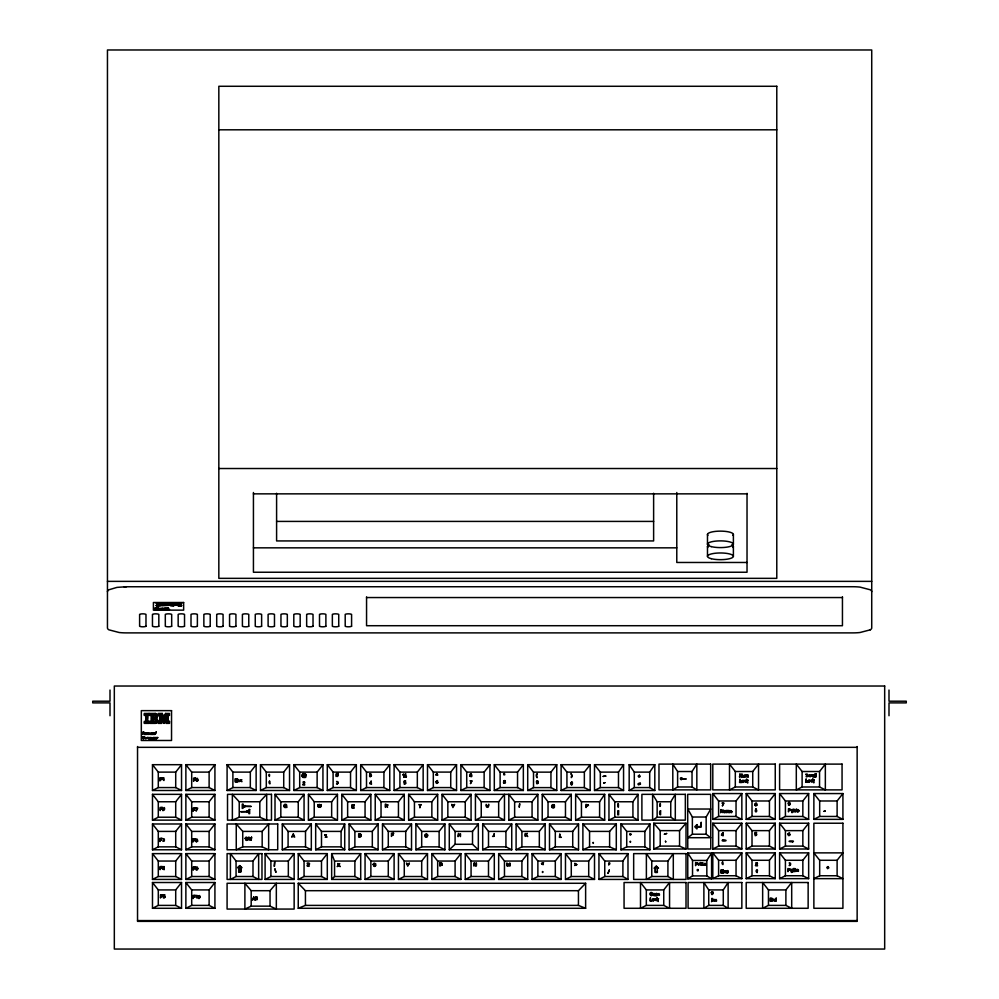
<?xml version="1.0" encoding="UTF-8"?>
<svg xmlns="http://www.w3.org/2000/svg" width="999" height="999" viewBox="0 0 999 999"><rect width="100%" height="100%" fill="white"/><g stroke="black" fill="none" stroke-linecap="round" stroke-linejoin="round"><path stroke-width="1.5" d="M148.564 738.623L149.063 737.449L148.002 738.323L148.052 737.399L147.103 738.249L147.365 737.387C144.98 740.546 148.801 736.188 148.064 738.373M344.717 849.774L341.096 846.865L341.096 831.405L344.717 823.988L315.672 823.988L315.672 849.774L344.717 849.774L344.717 823.988M163.599 609.477L165.285 609.378L164.585 609.79M706.156 834.215L706.156 817.02L710.751 809.028L710.664 794.342L687.674 794.342L687.774 849L710.751 849L710.751 809.028L687.774 809.028L692.369 817.02L692.369 834.215L687.774 837.699L710.751 837.699L706.156 834.215L692.369 834.215M670.754 817.219L670.754 801.76L675.299 794.342L675.299 820.129L670.754 817.219L657.142 817.219L652.609 820.129L652.609 794.342L657.142 801.76L657.142 817.219M302.522 774.787L302.647 774.587A1.611 1.586 0 0 1 302.972 774.25A1.786 1.773 0 0 1 303.846 773.9L304.32 773.888A1.686 1.673 0 0 1 305.082 774.163L305.357 774.412A1.324 1.311 0 0 1 305.507 775.823C304.27 777.447 304.707 772.015 302.797 775.811C303.159 777.185 304.857 776.91 305.719 776.098A1.586 1.561 0 0 0 305.944 775.536A1.711 1.698 0 0 0 305.607 774.2M711.588 878.82L706.83 875.923L706.83 860.451L711.588 853.046L687.774 853.046L687.774 878.82L711.588 878.82L711.588 853.046M692.032 786.987L692.032 771.515L696.84 764.11L696.84 789.884L692.032 786.987L677.609 786.987L672.802 789.884L672.802 764.11L677.609 771.515L677.609 786.987M723.276 905.394L723.276 889.922L728.121 882.517L728.121 908.291L723.276 905.394L708.728 905.394L703.883 908.291L703.883 882.517L708.728 889.922L708.728 905.394M623.563 790.484L618.481 787.574L618.481 772.115L623.563 764.697L594.517 764.697L594.517 790.484L623.563 790.484L623.563 764.697M604.682 820.129L599.6 817.219L599.6 801.76L604.682 794.342L575.636 794.342L575.636 820.129L604.682 820.129L604.682 794.342M638.011 820.129L632.929 817.219L632.929 801.76L638.011 794.342L608.965 794.342L608.965 820.129L638.011 820.129L638.011 794.342M627.984 879.42L622.901 876.51L622.901 861.051L627.984 853.633L598.95 853.633L598.95 879.42L627.984 879.42L627.984 853.633M649.962 849.774L644.879 846.865L644.879 831.405L649.962 823.988L620.916 823.988L620.916 849.774L649.962 849.774L649.962 823.988M654.807 790.484L649.687 787.574L649.687 772.115L654.807 764.697L629.17 764.697L629.17 790.484L654.807 790.484L654.807 764.697M667.919 876.51L667.919 861.051L673.301 853.633L673.301 879.42L667.919 876.51L651.76 876.51L646.378 879.42L646.378 853.633L651.76 861.051L651.76 876.51M252.997 876.51L252.997 861.051L258.641 853.633L258.641 879.42L252.997 876.51L236.064 876.51L230.419 879.42L230.419 853.633L236.064 861.051L236.064 876.51M165.559 609.765L166.433 609.24L165.684 609.815M556.755 790.484L550.948 787.612L550.948 772.14L556.755 764.697L527.709 764.697L527.709 790.484L556.755 790.484L556.755 764.697M181.531 790.484L175.712 787.574L175.712 772.115L181.531 764.697L152.485 764.697L152.485 790.484L181.531 790.484L181.531 764.697M181.531 820.129L175.712 817.219L175.712 801.76L181.531 794.342L152.485 794.342L152.485 820.129L181.531 820.129L181.531 794.342M214.922 790.484L209.116 787.574L209.116 772.115L214.922 764.697L185.876 764.697L185.876 790.484L214.922 790.484L214.922 764.697M181.531 849.774L175.712 846.865L175.712 831.405L181.531 823.988L152.485 823.988L152.485 849.774L181.531 849.774L181.531 823.988M214.922 820.129L209.116 817.219L209.116 801.76L214.922 794.342L185.876 794.342L185.876 820.129L214.922 820.129L214.922 794.342M181.531 879.42L175.712 876.51L175.712 861.051L181.531 853.633L152.485 853.633L152.485 879.42L181.531 879.42L181.531 853.633M256.131 790.484L250.324 787.574L250.324 772.115L256.131 764.697L227.085 764.697L227.085 790.484L256.131 790.484L256.131 764.697M214.922 849.774L209.116 846.865L209.116 831.405L214.922 823.988L185.876 823.988L185.876 849.774L214.922 849.774L214.922 823.988M181.531 908.291L175.712 905.394L175.712 889.922L181.531 882.517L152.485 882.517L152.485 908.291L181.531 908.291L181.531 882.517M214.922 879.42L209.116 876.51L209.116 861.051L214.922 853.633L185.876 853.633L185.876 879.42L214.922 879.42L214.922 853.633M289.535 790.484L283.728 787.574L283.728 772.115L289.535 764.697L260.489 764.697L260.489 790.484L289.535 790.484L289.535 764.697M214.922 908.291L209.116 905.394L209.116 889.922L214.922 882.517L185.876 882.517L185.876 908.291L214.922 908.291L214.922 882.517M322.939 790.484L317.133 787.574L317.133 772.115L322.939 764.697L293.893 764.697L293.893 790.484L322.939 790.484L322.939 764.697M304.058 820.129L298.251 817.219L298.251 801.76L304.058 794.342L275.012 794.342L275.012 820.129L304.058 820.129L304.058 794.342M356.343 790.484L350.537 787.574L350.537 772.115L356.343 764.697L327.297 764.697L327.297 790.484L356.343 790.484L356.343 764.697M311.326 849.774L305.507 846.865L305.507 831.405L311.326 823.988L282.28 823.988L282.28 849.774L311.326 849.774L311.326 823.988M337.462 820.129L331.656 817.219L331.656 801.76L337.462 794.342L308.416 794.342L308.416 820.129L337.462 820.129L337.462 794.342M294.143 879.42L288.336 876.51L288.336 861.051L294.143 853.633L265.097 853.633L265.097 879.42L294.143 879.42L294.143 853.633M389.747 790.484L383.928 787.574L383.928 772.115L389.747 764.697L360.701 764.697L360.701 790.484L389.747 790.484L389.747 764.697M370.866 820.129L365.06 817.219L365.06 801.76L370.866 794.342L341.82 794.342L341.82 820.129L370.866 820.129L370.866 794.342M327.297 879.42L321.491 876.51L321.491 861.051L327.297 853.633L298.251 853.633L298.251 879.42L327.297 879.42L327.297 853.633M423.151 790.484L417.332 787.574L417.332 772.115L423.151 764.697L394.106 764.697L394.106 790.484L423.151 790.484L423.151 764.697M378.122 849.774L372.315 846.865L372.315 831.405L378.122 823.988L349.076 823.988L349.076 849.774L378.122 849.774L378.122 823.988M404.27 820.129L398.451 817.219L398.451 801.76L404.27 794.342L375.224 794.342L375.224 820.129L404.27 820.129L404.27 794.342M360.701 879.42L354.882 876.51L354.882 861.051L360.701 853.633L331.656 853.633L331.656 879.42L360.701 879.42L360.701 853.633M456.543 790.484L450.736 787.574L450.736 772.09L456.543 764.697L427.497 764.697L427.497 790.484L456.543 790.484L456.543 764.697M411.526 849.774L405.719 846.865L405.719 831.405L411.526 823.988L382.48 823.988L382.48 849.774L411.526 849.774L411.526 823.988M437.674 820.129L431.855 817.219L431.855 801.76L437.674 794.342L408.628 794.342L408.628 820.129L437.674 820.129L437.674 794.342M394.106 879.42L388.286 876.51L388.286 861.051L394.106 853.633L365.06 853.633L365.06 879.42L394.106 879.42L394.106 853.633M489.947 790.484L484.14 787.574L484.14 772.115L489.947 764.697L460.901 764.697L460.901 790.484L489.947 790.484L489.947 764.697M444.93 849.774L439.123 846.865L439.123 831.405L444.93 823.988L415.884 823.988L415.884 849.774L444.93 849.774L444.93 823.988M471.066 820.129L465.259 817.219L465.259 801.76L471.066 794.342L442.02 794.342L442.02 820.129L471.066 820.129L471.066 794.342M427.497 879.42L421.69 876.51L421.69 861.051L427.497 853.633L398.451 853.633L398.451 879.42L427.497 879.42L427.497 853.633M523.351 790.484L517.544 787.574L517.544 772.115L523.351 764.697L494.305 764.697L494.305 790.484L523.351 790.484L523.351 764.697M478.334 849.774L472.527 844.292L472.527 831.405L478.334 823.988L449.288 823.988L449.288 849.774L478.334 849.774L478.334 823.988M504.47 820.129L498.663 817.219L498.663 801.76L504.47 794.342L504.47 820.129L475.424 820.129L475.424 794.342L537.874 794.342L537.874 820.129L508.828 820.129L508.828 794.342L514.635 801.76L514.635 817.219L508.828 820.129M460.901 879.42L455.094 876.51L455.094 861.051L460.901 853.633L431.855 853.633L431.855 879.42L460.901 879.42L460.901 853.633M511.738 849.774L505.931 846.865L505.931 831.405L511.738 823.988L482.692 823.988L482.692 849.774L511.738 849.774L511.738 823.988M537.874 820.129L532.067 817.219L532.067 801.76L537.874 794.342M494.305 879.42L488.499 876.51L488.499 861.051L494.305 853.633L465.259 853.633L465.259 879.42L494.305 879.42L494.305 853.633M590.159 790.484L584.353 787.574L584.353 772.115L590.159 764.697L561.113 764.697L561.113 790.484L590.159 790.484L590.159 764.697M545.142 849.774L539.323 846.865L539.323 831.405L545.142 823.988L516.096 823.988L516.096 849.774L545.142 849.774L545.142 823.988M571.278 820.129L565.471 817.219L565.471 801.76L571.278 794.342L542.232 794.342L542.232 820.129L571.278 820.129L571.278 794.342M527.709 879.42L521.903 876.51L521.903 861.051L527.709 853.633L498.663 853.633L498.663 879.42L527.709 879.42L527.709 853.633M578.546 849.774L572.727 846.865L572.727 831.405L578.546 823.988L549.5 823.988L549.5 849.774L578.546 849.774L578.546 823.988M561.113 879.42L555.307 876.51L555.307 861.051L561.113 853.633L532.067 853.633L532.067 879.42L561.113 879.42L561.113 853.633M594.517 879.42L588.711 876.51L588.711 861.051L594.517 853.633L565.471 853.633L565.471 879.42L594.517 879.42L594.517 853.633M752.734 786.987L752.734 771.515L758.541 764.11L758.541 789.884L752.734 786.987L735.314 786.987L729.495 789.884L729.495 764.11L735.314 771.515L735.314 786.987M663.748 905.394L663.748 889.922L669.555 882.517L669.555 908.291L663.748 905.394L646.328 905.394L640.509 908.291L640.509 882.517L646.328 889.922L646.328 905.394M741.845 819.355L736.038 816.458L736.038 800.986L741.845 793.568L712.799 793.568L712.799 819.355L741.845 819.355L741.845 793.568M741.845 849L736.038 846.103L736.038 830.631L741.845 823.226L712.799 823.226L712.799 849L741.845 849L741.845 823.226M775.249 819.355L769.442 816.458L769.442 800.986L775.249 793.568L746.203 793.568L746.203 819.355L775.249 819.355L775.249 793.568M741.845 878.645L736.038 875.748L736.038 860.276L741.845 852.871L712.799 852.871L712.799 878.645L741.845 878.645L741.845 852.871M775.249 849L769.442 846.103L769.442 830.631L775.249 823.226L746.203 823.226L746.203 849L775.249 849L775.249 823.226M819.542 786.987L819.542 771.515L825.349 764.11L825.349 789.884L819.542 786.987L802.11 786.987L796.303 789.884L796.303 764.11L802.11 771.515L802.11 786.987M808.653 819.355L802.846 816.458L802.846 800.986L808.653 793.568L779.607 793.568L779.607 819.355L808.653 819.355L808.653 793.568M775.249 878.645L769.442 875.748L769.442 860.276L775.249 852.871L746.203 852.871L746.203 878.645L775.249 878.645L775.249 852.871M808.653 849L802.846 846.103L802.846 830.631L808.653 823.226L779.607 823.226L779.607 849L808.653 849L808.653 823.226M842.919 793.568L842.919 819.355L837.112 816.458L837.112 800.986L842.919 793.568L813.873 793.568L813.873 819.355L843.193 819.355M808.653 878.645L802.846 875.748L802.846 860.276L808.653 852.871L779.607 852.871L779.607 878.645L808.653 878.645L808.653 852.871M785.888 905.394L785.888 889.922L791.695 882.517L791.695 908.291L785.888 905.394L768.456 905.394L762.649 908.291L762.649 882.517L768.456 889.922L768.456 905.394M837.112 875.748L837.112 860.276L842.919 852.871L813.873 852.871L819.679 860.276L819.679 875.748L813.873 878.645L842.919 878.645L837.112 875.748L819.679 875.748M160.577 609.777L161.189 609.402L160.677 609.815M270.042 906.155L270.042 890.696L276.336 883.278L276.336 909.065L270.042 906.155L251.186 906.155L244.892 909.065L244.892 883.278L251.186 890.696L251.186 906.155M686.013 849L679.557 846.103L679.557 830.631L686.013 823.226L653.771 823.226L653.771 849L686.013 849L686.013 823.226M262.163 846.865L262.163 831.405L268.644 823.988L268.644 849.774L262.163 846.865L242.732 846.865L236.251 849.774L236.251 823.988L242.732 831.405L242.732 846.865M616.296 849.774L609.615 846.865L609.615 831.405L616.296 823.988L582.892 823.988L582.892 849.774L616.296 849.774L616.296 823.988M259.815 817.219L259.815 801.76L266.683 794.342L266.683 820.129L259.815 817.219L239.236 817.219L232.367 820.129L232.367 794.342L239.236 801.76L239.236 817.219M585.626 908.291L578.446 905.394L578.446 890.696L585.626 883.278L298.251 883.278L298.251 908.291L585.626 908.291L585.626 883.278M331.656 879.42L334.553 876.51L354.882 876.51M149.925 733.154C153.933 735.239 145.692 734.09 150.587 733.703A1.761 1.748 0 0 1 150.287 734.277L149.625 733.728A1.786 1.761 0 0 1 149.925 733.154M449.288 849.774L455.094 844.292L472.527 844.292M176.935 605.082L175 605.082M176.423 604.07L180.17 603.896L180.17 605.082L178.059 604.919M177.622 603.221L181.568 603.733L176.91 603.733L181.568 603.571M687.774 878.82L692.532 875.923L706.83 875.923M629.17 790.484L634.303 787.574L649.687 787.574M152.485 790.484L158.292 787.574L175.712 787.574M185.876 790.484L191.696 787.574L209.116 787.574M152.485 820.129L158.292 817.219L175.712 817.219M227.085 790.484L232.892 787.574L250.324 787.574M185.876 820.129L191.696 817.219L209.116 817.219M260.489 790.484L266.296 787.574L283.728 787.574M152.485 849.774L158.292 846.865L175.712 846.865M293.893 790.484L299.7 787.574L317.133 787.574M185.876 849.774L191.696 846.865L209.116 846.865M327.297 790.484L333.104 787.574L350.537 787.574M152.485 879.42L158.292 876.51L175.712 876.51M275.012 820.129L280.819 817.219L298.251 817.219M360.701 790.484L366.508 787.574L383.928 787.574M185.876 879.42L191.696 876.51L209.116 876.51M308.416 820.129L314.223 817.219L331.656 817.219M152.485 908.291L158.292 905.394L175.712 905.394M394.106 790.484L399.912 787.574L417.332 787.574M282.28 849.774L288.087 846.865L305.507 846.865M341.82 820.129L347.627 817.219L365.06 817.219M185.876 908.291L191.696 905.394L209.116 905.394M427.497 790.484L433.316 787.574L450.736 787.574M315.672 849.774L321.491 846.865L341.096 846.865M375.224 820.129L381.031 817.219L398.451 817.219M265.097 879.42L270.904 876.51L288.336 876.51M460.901 790.484L466.72 787.574L484.14 787.574M349.076 849.774L354.882 846.865L372.315 846.865M408.628 820.129L414.435 817.219L431.855 817.219M298.251 879.42L304.058 876.51L321.491 876.51M494.305 790.484L500.112 787.574L517.544 787.574M382.48 849.774L388.286 846.865L405.719 846.865M442.02 820.129L447.839 817.219L465.259 817.219M415.884 849.774L421.69 846.865L439.123 846.865M475.424 820.129L481.243 817.219L498.663 817.219M365.06 879.42L370.866 876.51L388.286 876.51M561.113 790.484L566.92 787.574L584.353 787.574M398.451 879.42L404.27 876.51L421.69 876.51M594.517 790.484L600.324 787.574L618.481 787.574M482.692 849.774L488.499 846.865L505.931 846.865M542.232 820.129L548.039 817.219L565.471 817.219M431.855 879.42L437.674 876.51L455.094 876.51M516.096 849.774L521.903 846.865L539.323 846.865M575.636 820.129L581.443 817.219L599.6 817.219M465.259 879.42L471.066 876.51L488.499 876.51M549.5 849.774L555.307 846.865L572.727 846.865M608.965 820.129L614.772 817.219L632.929 817.219M498.663 879.42L504.47 876.51L521.903 876.51M532.067 879.42L537.874 876.51L555.307 876.51M620.916 849.774L626.723 846.865L644.879 846.865M565.471 879.42L571.278 876.51L588.711 876.51M712.799 819.355L718.606 816.458L736.038 816.458M598.95 879.42L604.757 876.51L622.901 876.51M746.203 819.355L752.01 816.458L769.442 816.458M712.799 849L718.606 846.103L736.038 846.103M779.607 819.355L785.414 816.458L802.846 816.458M746.203 849L752.01 846.103L769.442 846.103M813.873 819.355L819.679 816.458L837.112 816.458M712.799 878.645L718.606 875.748L736.038 875.748M779.607 849L785.414 846.103L802.846 846.103M746.203 878.645L752.01 875.748L769.442 875.748M779.607 878.645L785.414 875.748L802.846 875.748M527.709 790.484L533.516 787.612L550.948 787.612M653.771 849L660.214 846.103L679.557 846.103M582.892 849.774L589.572 846.865L609.615 846.865M298.251 908.291L305.432 905.394L578.446 905.394M169.368 604.233L163.349 604.407M248.901 811.663L247.103 812.387L247.627 811.725L240.697 811.725L247.627 811.513L246.778 810.851L248.901 811.563M243.007 806.268L245.13 805.556L244.28 806.218L251.211 806.43L244.28 806.43L244.805 807.105L243.007 806.368M162.737 609.365L161.014 610.014L162.65 609.402M651.211 892.469L652.672 893.368L650.449 893.456L650.836 895.204L652.722 894.654L651.648 895.691A1.936 1.911 0 0 1 650.948 895.653L649.949 894.492L650.212 893.031A1.286 1.261 0 0 1 650.649 892.644A1.548 1.523 0 0 1 651.211 892.469M126.473 586.725L116.97 587.387L108.903 589.785A20.23 5.107 0 0 0 107.455 591.683M158.354 608.229L159.016 608.204L158.366 608.241M218.831 129.808L776.785 129.808M218.831 468.519L776.785 468.519M253.434 493.856L747.027 493.856M276.598 521.416L653.621 521.416M253.434 547.839L676.785 547.839M747.027 562.474L676.785 562.474L676.785 492.507M107.455 581.368L871.727 581.368M123.988 586.763L852.709 586.725A18.494 4.67 0 0 1 859.989 587.1L870.279 589.785A20.23 5.107 0 0 1 871.727 591.683M366.558 597.552L842.444 597.552M161.214 603.396L156.356 603.733L161.214 603.221M170.354 603.396L174.326 603.221M156.356 603.571L161.214 603.571M161.938 603.571L169.743 603.733L161.938 603.733L168.906 603.396A2.772 0.699 0 0 0 167.308 603.221M170.354 603.571L175.05 603.733L170.354 603.221M157.755 604.07L159.828 604.245M163.349 604.233L169.793 603.896L167.545 604.07M171.766 604.233L180.17 604.07M157.755 604.407L159.828 604.407M171.766 604.407L173.851 604.407M178.059 604.407L180.17 604.407M157.755 604.582L159.828 604.582M163.349 604.582L169.368 604.745L163.349 604.745M171.766 604.582L173.851 604.582M178.059 604.582L180.17 604.582M157.755 604.745L159.828 604.745M171.766 604.745L173.851 604.745M178.059 604.745L180.17 604.745M159.828 604.919L157.755 605.082L157.755 603.908L159.828 603.908L159.828 605.082M163.349 604.919L165.434 604.919M173.851 604.919L171.766 605.082L171.766 603.896L175.524 604.07M173.851 605.257L170.354 605.257L173.851 605.756C172.515 603.246 179.408 603.246 178.059 605.756L181.568 605.756L178.059 605.257M156.356 605.419L161.214 605.419M161.938 605.419L169.693 605.257L161.938 605.594M170.354 605.419L173.851 605.419M178.059 605.419L181.568 605.419M156.356 605.594L161.214 605.594M170.354 605.594L173.851 605.594M178.059 605.594L181.568 605.594M137.537 747.327L857.142 747.327M677.609 771.515L692.032 771.515M735.314 771.515L752.734 771.515M802.11 771.515L819.542 771.515M152.485 764.697L158.292 772.115L175.712 772.115M185.876 764.697L191.696 772.115L209.116 772.115M227.085 764.697L232.892 772.115L250.324 772.115M260.489 764.697L266.296 772.115L283.728 772.115M293.893 764.697L299.7 772.115L317.133 772.115M327.297 764.697L333.104 772.115L350.537 772.115M360.701 764.697L366.508 772.115L383.928 772.115M394.106 764.697L399.912 772.115L417.332 772.115M427.497 764.697L433.316 772.09L450.736 772.09M460.901 764.697L466.72 772.115L484.14 772.115M494.305 764.697L500.112 772.115L517.544 772.115M527.709 764.697L533.516 772.14L550.948 772.14M561.113 764.697L566.92 772.115L584.353 772.115M594.517 764.697L600.324 772.115L618.481 772.115M629.17 764.697L634.303 772.115L649.687 772.115M336.651 775.261L337.5 774.487L336.076 776.498L335.901 774.163L337.075 773.238L337.562 774.163L338.087 773.238L338.274 775.586L337.412 776.498L336.588 775.586M712.799 793.568L718.606 800.986L736.038 800.986M746.203 793.568L752.01 800.986L769.442 800.986M779.607 793.568L785.414 800.986L802.846 800.986M813.873 793.568L819.679 800.986L837.112 800.986M152.485 794.342L158.292 801.76L175.712 801.76M185.876 794.342L191.696 801.76L209.116 801.76M239.236 801.76L259.815 801.76M275.012 794.342L280.819 801.76L298.251 801.76M308.416 794.342L314.223 801.76L331.656 801.76M341.82 794.342L347.627 801.76L365.06 801.76M375.224 794.342L381.031 801.76L398.451 801.76M408.628 794.342L414.435 801.76L431.855 801.76M442.02 794.342L447.839 801.76L465.259 801.76M475.424 794.342L481.243 801.76L498.663 801.76M514.635 801.76L532.067 801.76M542.232 794.342L548.039 801.76L565.471 801.76M575.636 794.342L581.443 801.76L599.6 801.76M608.965 794.342L614.772 801.76L632.929 801.76M657.142 801.76L670.754 801.76M692.369 817.02L706.156 817.02M514.635 817.219L532.067 817.219M653.771 823.226L660.214 830.631L679.557 830.631M712.799 823.226L718.606 830.631L736.038 830.631M746.203 823.226L752.01 830.631L769.442 830.631M779.607 823.226L785.414 830.631L802.846 830.631M152.485 823.988L158.292 831.405L175.712 831.405M185.876 823.988L191.696 831.405L209.116 831.405M242.732 831.405L262.163 831.405M282.28 823.988L288.087 831.405L305.507 831.405M315.672 823.988L321.491 831.405L341.096 831.405M349.076 823.988L354.882 831.405L372.315 831.405M382.48 823.988L388.286 831.405L405.719 831.405M415.884 823.988L421.69 831.405L439.123 831.405M449.288 823.988L455.094 831.405L472.527 831.405M482.692 823.988L488.499 831.405L505.931 831.405M516.096 823.988L521.903 831.405L539.323 831.405M549.5 823.988L555.307 831.405L572.727 831.405M582.892 823.988L589.572 831.405L609.615 831.405M620.916 823.988L626.723 831.405L644.879 831.405M687.774 853.046L692.532 860.451L706.83 860.451M712.799 852.871L718.606 860.276L736.038 860.276M746.203 852.871L752.01 860.276L769.442 860.276M779.607 852.871L785.414 860.276L802.846 860.276M819.679 860.276L837.112 860.276M152.485 853.633L158.292 861.051L175.712 861.051M185.876 853.633L191.696 861.051L209.116 861.051M236.064 861.051L252.997 861.051M265.097 853.633L270.904 861.051L288.336 861.051M298.251 853.633L304.058 861.051L321.491 861.051M331.656 853.633L334.553 861.051L354.882 861.051M365.06 853.633L370.866 861.051L388.286 861.051M398.451 853.633L404.27 861.051L421.69 861.051M431.855 853.633L437.674 861.051L455.094 861.051M465.259 853.633L471.066 861.051L488.499 861.051M498.663 853.633L504.47 861.051L521.903 861.051M532.067 853.633L537.874 861.051L555.307 861.051M565.471 853.633L571.278 861.051L588.711 861.051M598.95 853.633L604.757 861.051L622.901 861.051M651.76 861.051L667.919 861.051M657.379 868.206L658.466 868.206L656.306 866.071L654.145 868.206L655.219 868.206L655.219 872.464L657.379 872.464L657.205 868.019L658.029 868.019L656.306 866.32L654.582 868.019L655.406 868.019L655.406 872.289L657.205 872.289M152.485 882.517L158.292 889.922L175.712 889.922M185.876 882.517L191.696 889.922L209.116 889.922M646.328 889.922L663.748 889.922M708.728 889.922L723.276 889.922M768.456 889.922L785.888 889.922M251.186 890.696L270.042 890.696M298.251 883.278L305.432 890.696L578.446 890.696M137.537 920.579L857.142 920.579M305.082 773.788L303.471 773.651A1.873 1.848 0 0 0 302.497 774.25L302.185 774.762A2.423 2.398 0 0 0 302.01 776.211L302.897 777.422L305.057 777.559A2.023 1.998 0 0 0 305.931 776.96L302.984 777.097A1.349 1.336 0 0 1 302.522 776.635L302.285 775.724M169.693 604.919L167.545 605.082M551.848 807.105L551.71 806.73A2.173 2.135 0 0 1 551.76 805.619A1.449 1.424 0 0 1 552.31 804.907A1.399 1.374 0 0 1 552.859 804.682L553.396 804.67A1.449 1.424 0 0 1 554.033 804.957M888.998 690.047L888.998 701.198L906.268 701.198L906.268 702.884L888.998 702.884L888.998 715.734M857.142 746.528L857.142 921.365L137.537 921.365L137.537 746.528M842.444 596.778L842.444 625.711L366.558 625.711L366.558 596.865M819.679 800.986L819.679 816.458M785.414 800.986L785.414 816.458M785.414 830.631L785.414 846.103M785.414 860.276L785.414 875.748M752.01 800.986L752.01 816.458M752.01 830.631L752.01 846.103M752.01 860.276L752.01 875.748M747.027 493.319L747.027 572.24L253.434 572.24L253.434 492.507M733.391 534.477L733.391 544.243M733.391 546.565L733.391 556.331M718.606 800.986L718.606 816.458M718.606 830.631L718.606 846.103M718.606 860.276L718.606 875.748M707.479 534.477L707.479 544.243M707.479 546.565L707.479 556.331M692.532 860.451L692.532 875.923M660.214 830.631L660.214 846.103M653.621 493.269L653.621 540.934L276.598 540.934L276.598 493.269M634.303 772.115L634.303 787.574M626.723 831.405L626.723 846.865M614.772 801.76L614.772 817.219M604.757 861.051L604.757 876.51M600.324 772.115L600.324 787.574M589.572 831.405L589.572 846.865M581.443 801.76L581.443 817.219M571.278 861.051L571.278 876.51M566.92 772.115L566.92 787.574M555.307 831.405L555.307 846.865M548.039 801.76L548.039 817.219M537.874 861.051L537.874 876.51M533.516 772.14L533.516 787.612M521.903 831.405L521.903 846.865M504.47 861.051L504.47 876.51M500.112 772.115L500.112 787.574M488.499 831.405L488.499 846.865M481.243 801.76L481.243 817.219M471.066 861.051L471.066 876.51M466.72 772.115L466.72 787.574M455.094 831.405L455.094 844.292M447.839 801.76L447.839 817.219M437.674 861.051L437.674 876.51M433.316 772.09L433.316 787.574M421.69 831.405L421.69 846.865M414.435 801.76L414.435 817.219M404.27 861.051L404.27 876.51M399.912 772.115L399.912 787.574M388.286 831.405L388.286 846.865M381.031 801.76L381.031 817.219M370.866 861.051L370.866 876.51M366.508 772.115L366.508 787.574M354.882 831.405L354.882 846.865M347.627 801.76L347.627 817.219M334.553 861.051L334.553 876.51M333.104 772.115L333.104 787.574M321.491 831.405L321.491 846.865M314.223 801.76L314.223 817.219M305.432 890.696L305.432 905.394M304.058 861.051L304.058 876.51M299.7 772.115L299.7 787.574M288.087 831.405L288.087 846.865M280.819 801.76L280.819 817.219M270.904 861.051L270.904 876.51M266.296 772.115L266.296 787.574M232.892 772.115L232.892 787.574M191.696 772.115L191.696 787.574M191.696 801.76L191.696 817.219M191.696 831.405L191.696 846.865M191.696 861.051L191.696 876.51M191.696 889.922L191.696 905.394M165.434 604.07L163.349 603.896L163.349 605.082M158.292 772.115L158.292 787.574M158.292 801.76L158.292 817.219M158.292 831.405L158.292 846.865M158.292 861.051L158.292 876.51M158.292 889.922L158.292 905.394M110.002 690.047L110.002 701.198L92.732 701.198L92.732 702.884L110.002 702.884L110.002 715.734M731.655 544.892A12.95 3.347 0 0 1 732.941 547.427M707.916 547.427A12.95 3.347 0 0 1 709.215 544.892M707.916 535.352A12.95 3.347 0 0 1 720.429 531.131A12.95 3.347 0 0 1 732.941 535.352M554.145 804.982A1.361 1.349 0 0 1 554.42 805.269L554.408 807.317A1.311 1.286 0 0 1 553.958 807.716A1.586 1.573 0 0 1 551.76 807.03M302.36 775.686A2.023 1.998 0 0 1 302.585 774.762M305.107 773.863A1.586 1.561 0 0 1 305.644 774.3M732.005 811.6C731.393 815.471 727.784 807.991 732.005 811.6M775.349 900.149C774.5 904.058 771.29 896.44 775.349 900.149M654.67 894.105C651.922 894.405 653.671 896.29 655.194 895.653C655.981 892.332 651.41 893.705 654.67 894.105M618.019 803.92C618.106 812.224 618.955 802.584 618.019 803.92M660.364 806.043C659.115 808.491 660.601 799.1 660.364 806.043M199.8 897.002C198.476 901.16 198.451 892.819 199.8 897.002M572.377 783.416C570.978 787.587 571.053 779.232 572.377 783.416M712.911 893.056C711.5 897.202 711.6 888.885 712.911 893.056M488.299 805.906C486.625 809.677 485.739 800.187 486.338 806.692C489.273 809.902 489.011 800.723 488.299 805.906M795.991 810.526C794.33 814.297 793.443 804.807 794.03 811.313C796.977 814.522 796.715 805.356 795.991 810.526M493.793 835.763L492.582 836.425L494.118 836.35L494.218 833.591L493.793 835.763M196.141 779.432C195.729 783.753 200.349 778.92 196.666 779.52C197.665 778.795 198.302 777.259 196.141 779.432M245.18 838.473L246.204 840.309A1.936 1.911 0 0 0 246.903 840.346L247.989 839.31L246.091 839.859L245.704 838.111L247.927 838.036L246.466 837.125A1.548 1.523 0 0 0 245.904 837.299A1.286 1.261 0 0 0 245.467 837.686L245.18 838.473M373.139 864.522L374.163 866.345A1.936 1.911 0 0 0 374.862 866.383L375.949 865.346L374.051 865.896L373.663 864.147L375.899 864.073L374.425 863.161A1.548 1.523 0 0 0 373.863 863.348A1.286 1.261 0 0 0 373.426 863.723L373.139 864.522M436.039 781.643C435.876 786.238 440.134 780.569 436.401 781.917C438.086 780.581 437.899 779.72 436.039 781.643M788.074 833.853C787.911 838.461 792.17 832.779 788.436 834.128C790.122 832.804 789.934 831.93 788.074 833.853M283.841 805.694L284.128 806.942A1.374 1.361 0 0 0 284.39 807.229A1.474 1.449 0 0 0 285.14 807.542L285.552 807.542A1.548 1.523 0 0 0 286.126 807.354L286.938 807.454L286.588 804.907A1.361 1.336 0 0 0 286.313 804.62A1.474 1.461 0 0 0 285.564 804.307L285.14 804.307A1.523 1.498 0 0 0 284.565 804.495A1.311 1.299 0 0 0 284.128 804.894L283.841 805.694M726.598 871.727C727.322 874.999 728.508 869.392 726.598 871.727M240.597 780.569L241.983 781.63L240.197 781.068L240.684 779.732L241.845 779.782L240.597 780.569M424.862 835.426L425.037 836.488A1.324 1.299 0 0 0 425.437 836.95L425.624 837.062A1.748 1.736 0 0 0 426.024 837.212A1.961 1.936 0 0 0 426.823 837.224L427.797 835.601L426.448 835.601L427.385 835.976L426.448 836.887L425.287 835.626L426.173 834.39L427.747 834.939L426.773 834.04A2.01 1.986 0 0 0 425.999 834.053L425.599 834.202A1.249 1.236 0 0 0 425.149 834.602L425.037 834.789A1.936 1.911 0 0 0 424.862 835.426M655.232 899.587L656.618 900.648L654.832 900.087L655.319 898.75L656.48 898.8L655.232 899.587M657.28 894.492C655.893 897.427 655.956 891.632 657.28 894.492M704.47 864.285L705.868 865.346L704.083 864.784L704.557 863.448L705.731 863.498L704.47 864.285M744.742 781.131L746.128 782.192L744.342 781.618L744.829 780.294L745.991 780.344L744.742 781.131M798.676 810.701C797.314 813.623 797.352 807.841 798.676 810.701M808.928 775.624L810.314 776.685L808.528 776.111L809.015 774.787L810.177 774.837L808.928 775.624M810.901 780.918L812.299 781.967L810.514 781.405L810.988 780.069L812.162 780.119L810.901 780.918M713.161 900.111C712.824 903.883 712.112 897.452 714.56 899.624C714.535 904.295 714.747 898.064 713.161 900.111M724.25 871.628C723.925 875.411 723.214 868.968 725.661 871.14C725.649 875.823 725.823 869.58 724.25 871.628M792.906 810.689C791.47 813.486 791.583 807.891 792.906 810.689M792.432 870.504C791.008 873.288 791.108 867.706 792.432 870.504M797.002 870.216C796.678 874 795.953 867.557 798.401 869.742C798.413 874.412 798.551 868.168 797.002 870.216M198.152 896.503C199.101 902.721 201.448 892.507 198.152 896.503M570.729 782.916C571.678 789.135 574.025 778.92 570.729 782.916M654.07 899.799C652.684 902.709 652.572 896.915 654.07 899.799M711.263 892.557C712.212 898.775 714.56 888.573 711.263 892.557M725.449 811.6C723.938 814.547 724 808.703 725.449 811.6M726.71 811.288L726.31 812.749L726.31 810.464L729.145 810.526L729.432 812.749L728.87 810.813L728.071 812.749L727.584 810.876L726.71 811.288M743.593 781.33C742.082 784.265 742.145 778.446 743.593 781.33M745.591 775.736L745.192 777.185L745.192 774.912L748.026 774.962L748.313 777.185L747.751 775.261L746.952 777.185L746.465 775.324L745.591 775.736M792.869 811.563C789.622 813.074 794.355 813.411 793.268 809.577C791.633 808.403 790.172 812.612 792.869 811.563M792.394 871.365C789.148 872.876 793.893 873.226 792.794 869.392C791.171 868.206 789.709 872.427 792.394 871.365M809.752 781.118C808.366 784.04 808.241 778.233 809.752 781.118M813.948 775.823C812.524 778.758 812.449 772.939 813.948 775.823M197.827 868.506C197.69 871.265 194.33 869.517 197.315 869.417A1.948 1.923 0 0 0 197.44 868.73C193.968 870.067 197.327 864.447 197.827 868.506M538.311 782.192C538.174 784.952 534.802 783.204 537.799 783.104A1.948 1.923 0 0 0 537.924 782.429C534.652 783.878 537.587 778.109 538.311 782.192M552.11 805.993C553.558 810.763 555.244 802.497 552.11 805.993M790.134 803.72C790.022 806.468 786.65 804.719 789.622 804.632A1.948 1.923 0 0 0 789.747 803.945C786.263 805.281 789.622 799.662 790.134 803.72M361.301 835.426L360.714 836.812L358.678 837.025L358.678 833.878L360.589 834.015L361.301 835.426M744.18 776.136C743.006 778.995 742.607 771.927 742.732 776.685C744.854 779.245 744.804 772.826 744.18 776.136M772.826 899.712L772.227 901.086L770.192 901.298L770.192 898.151L772.102 898.288L772.826 899.712M796.066 870.079L795.479 871.453L793.443 871.665L793.443 868.518L795.354 868.655L796.066 870.079M360.876 835.426L360.427 836.525L359.091 836.65L359.091 834.252L360.527 834.452L360.876 835.426M772.389 899.699L771.952 900.798L770.616 900.923L770.616 898.526L772.04 898.725L772.389 899.699M795.641 870.067L795.192 871.165L793.855 871.29L793.855 868.893L795.291 869.093L795.641 870.067M284.278 805.631C285.464 810.439 287.7 802.609 284.278 805.631M404.358 774.812L403.808 775.624L403.047 775.162A1.349 1.324 0 0 1 403.034 774.475L403.808 773.988L404.358 774.812M406.418 776.46L405.869 777.272L405.107 776.81A1.349 1.324 0 0 1 405.094 776.123L405.869 775.636L406.418 776.46M162.662 810.464C166.009 811.463 164.41 803.383 162.662 810.464M269.53 774.899C269.368 779.682 268.681 772.215 269.53 774.899M302.759 784.665L304.857 784.789L303.296 784.427L304.782 782.879L304.445 781.78L302.922 782.155L304.458 782.504L302.759 784.665M755.494 865.559L757.592 865.696L756.031 865.321L757.504 863.785L757.167 862.674L755.656 863.061L757.18 863.398L755.494 865.559M142.17 737.936C144.093 739.585 144.056 739.46 142.607 737.811C143.569 736.051 146.116 736.85 143.019 736.688A1.686 1.661 0 0 0 142.507 737.137A1.836 1.811 0 0 0 142.208 737.724L142.17 737.936M197.827 780.331C196.478 782.729 196.478 777.946 197.827 780.331M250.087 838.885C248.439 842.294 251.511 835.713 250.087 838.885M437.724 782.542C436.451 784.939 436.338 780.169 437.724 782.542M698.9 864.21C697.252 867.607 700.311 861.051 698.9 864.21M789.759 834.752C788.448 837.137 788.386 832.392 789.759 834.752M811.25 775.549C809.602 778.958 812.674 772.364 811.25 775.549M654.67 894.654L653.508 895.179L654.67 894.654M146.029 737.849L145.979 738.261A1.761 1.748 0 0 1 145.679 738.835C141.646 736.026 150 738.548 145.017 738.286A1.786 1.761 0 0 1 145.317 737.712L146.029 737.849M164.71 896.977C160.477 899.112 168.132 897.776 163.711 895.279L164.972 894.917L163.399 894.917L163.087 896.528L164.71 896.977M405.457 783.129C401.236 785.264 408.878 783.915 404.458 781.43L405.719 781.056L404.145 781.056L403.833 782.679L405.457 783.129M756.355 834.602C752.185 836.787 759.74 835.339 755.356 832.904L756.618 832.529L755.044 832.529L754.732 834.153L756.355 834.602M153.197 734.015C154.508 735.963 154.758 730.681 153.197 734.015M196.154 867.894C197.028 870.516 197.952 865.821 196.154 867.894M536.625 781.593C537.487 784.215 538.424 779.507 536.625 781.593M652.335 899.512C653.633 904.02 655.519 896.24 652.335 899.512M723.713 811.313C725.012 815.821 726.885 808.041 723.713 811.313M741.845 781.043C743.156 785.564 745.029 777.771 741.845 781.043M788.461 803.109C789.322 805.743 790.246 801.036 788.461 803.109M808.016 780.831C809.315 785.339 811.188 777.559 808.016 780.831M812.212 775.536C813.511 780.044 815.384 772.264 812.212 775.536M144.443 733.89C145.404 736.463 146.516 730.993 144.443 733.89M154.545 738.448C154.945 740.621 157.055 735.214 154.545 738.448M608.728 864.759C611.738 863.623 607.954 860.688 608.728 864.759M150.899 737.861C149.45 741.133 150.599 735.501 151.136 738.286A1.786 1.761 0 0 1 150.699 738.91C148.202 742.269 149.35 735.826 150.899 737.861M371.403 775.898C367.682 779.595 370.879 769.342 371.403 775.898M469.692 775.661C473.801 779.807 471.078 769.879 469.692 775.661M588.448 805.331L586.438 806.28L586.026 807.567L586.026 804.42L588.448 805.331M698.014 863.411L696.003 864.36L695.579 865.646L695.579 862.499L698.014 863.411M790.896 809.627L788.885 810.576L788.461 811.862L788.461 808.715L790.896 809.627M790.434 869.43L788.423 870.391L787.999 871.665L787.999 868.518L790.434 869.43M387.837 805.032L386.938 805.893L387.562 807.317C385.477 802.634 385.314 811.837 385.289 804.17L387.837 805.032M403.359 774.55L403.808 775.336L403.359 774.55M405.419 776.198L405.869 776.997L405.419 776.198M195.941 840.971C196.953 843.431 197.702 839.11 195.941 840.971M503.721 782.442C504.67 784.889 505.606 780.594 503.721 782.442M755.244 804.957C756.243 807.417 757.08 803.121 755.244 804.957M164.073 840.609C160.589 841.658 165.522 841.932 164.298 838.985C161.201 838.011 164.261 839.135 164.073 840.609M303.209 775.649C304.258 778.321 304.795 772.814 303.209 775.649M337.724 783.403C334.303 784.502 339.148 784.69 337.962 781.78C334.965 780.806 337.737 781.955 337.724 783.403M726.211 871.615C727.946 876.672 729.832 867.532 726.211 871.615M790.296 864.834C786.937 865.971 791.658 866.096 790.521 863.211C787.499 862.237 790.384 863.386 790.296 864.834M197.627 841.108C193.619 843.993 197.215 835.276 197.627 841.108M505.407 782.579C501.398 785.464 504.994 776.735 505.407 782.579M756.93 805.107C752.934 807.991 756.53 799.262 756.93 805.107M504.408 773.576L504.807 774.725L503.971 774.912L503.633 773.9L504.408 773.576M697.889 869.505L698.289 870.666L697.439 870.841L697.115 869.829L697.889 869.505M657.679 894.492C654.832 899.3 655.094 890.159 657.679 894.492M799.075 810.701C796.228 815.509 796.49 806.368 799.075 810.701M196.166 810.838L197.752 808.154L195.679 808.154L197.24 808.516L196.166 810.838M470.517 783.528L472.09 780.843L470.029 780.843L471.59 781.206L470.517 783.528M722.414 805.781L723.988 803.084L721.927 803.084L723.488 803.458L722.414 805.781M542.782 871.965C542.282 873.7 542.332 870.391 542.782 871.965M593.406 842.844C592.931 844.567 592.956 841.27 593.406 842.844M152.872 733.054L152.385 734.602L152.535 733.079L151.723 733.691L151.985 732.829L151.311 732.941L151.186 734.552L152.872 733.054M148.776 734.09C146.828 736.188 149.188 730.544 148.776 734.09M441.708 865.022L440.159 865.559L440.159 864.472L441.708 865.022M442.145 865.022L439.735 865.933L439.735 862.786L441.72 862.999L442.145 865.022M151.536 738.761C155.257 736.226 151.648 741.021 152.685 738.224C151.361 739.847 152.16 735.364 151.536 738.761M237.999 780.107C239.66 784.64 240.122 778.321 237.999 780.107M658.066 893.83C659.715 898.363 660.152 892.032 658.066 893.83M715.159 899.737C716.807 904.27 717.282 897.951 715.159 899.737M147.665 732.966L146.141 734.552L146.266 732.929L146.928 732.829L146.653 733.753L147.665 732.966M157.767 737.524L156.244 739.11L156.381 737.562L157.03 737.387L156.756 738.311L157.767 737.524M143.968 732.529C142.969 734.652 142.77 731.056 143.968 732.529M441.57 863.636L440.159 864.11L440.159 863.161L441.57 863.636M154.52 734.29C153.509 735.901 154.246 730.744 154.52 734.29M387.4 805.032L385.714 805.569L385.714 804.52L387.4 805.032M471.216 774.15L470.492 774.138L471.216 774.15M324.825 835.002C329.42 837.537 321.878 837.212 327.06 837.137C323.713 834.602 328.921 834.352 324.825 835.002M701.273 863.086C705.719 865.484 698.438 865.634 703.621 864.997C699.625 862.749 705.756 862.399 701.273 863.086M805.718 774.412C810.226 776.935 802.859 776.635 807.954 776.56C804.47 774.038 809.889 773.75 805.718 774.412M371.004 775.923C370.379 777.659 370.354 774.287 371.004 775.923M630.207 834.327C629.72 836.275 629.72 832.417 630.207 834.327M144.343 732.567C141.196 737.687 141.221 730.194 144.343 732.567M630.918 834.327C630.431 836.275 630.444 832.417 630.918 834.327M470.129 775.624C470.691 777.809 471.978 774.287 470.129 775.624M369.792 774.2L370.242 774.924L369.792 774.2M588.011 805.344L586.438 805.918L586.438 804.794L588.011 805.344M630.544 841.807C630.032 843.73 630.082 839.872 630.544 841.807M697.577 863.423L696.003 863.998L696.003 862.874L697.577 863.423M790.459 809.64L788.885 810.214L788.885 809.09L790.459 809.64M789.997 869.442L788.423 870.017L788.423 868.893L789.997 869.442M197.09 839.672L196.054 839.647L197.09 839.672M504.87 781.131L503.833 781.118L504.87 781.131M756.405 803.658L755.356 803.646L756.405 803.658M153.534 738.648C154.383 740.496 154.345 734.49 153.534 738.648M157.705 716.083L155.457 716.758L155.457 716.083L157.705 716.083M145.729 733.104L144.793 733.741L145.729 733.104M155.282 734.153L156.244 731.842L155.282 734.153M730.369 811.126L731.593 811.388L730.431 811.013M773.713 899.674L774.937 899.937L773.713 899.674M320.629 806.343L320.479 807.03L319.255 804.332L318.506 807.03C316.72 799.625 318.569 812.299 319.505 804.707C320.117 812.374 322.452 800.199 320.629 806.343M253.671 897.302L253.147 898.825L254.233 898.825L253.671 897.302M293.132 834.327L292.607 835.851L293.694 835.851L293.132 834.327M536.475 774.687L536.351 775.174A2.997 2.96 0 0 0 536.438 776.523A3.896 3.846 0 0 0 537.087 777.734L536.875 776.698A3.484 3.447 0 0 1 537 774.287L537.362 773.613L536.475 774.687M154.258 609.502L156.756 609.128L154.258 609.502M609.278 870.079L608.041 873.326L609.278 870.079M158.129 609.477L156.743 609.69L158.104 609.54M162.737 608.316L161.351 608.528L162.737 608.316M165.285 608.503L167.033 608.204L165.322 608.466M156.531 608.466L158.092 608.266L156.568 608.428M166.633 609.64L168.207 609.427L166.633 609.64M157.592 721.39L157.38 722.04L149.838 722.04L149.838 721.39L157.592 721.39M408.104 865.309L406.481 863.024L407.717 866.17L409.39 863.024L408.104 865.309M508.541 865.209L506.83 863.024L507.242 866.17L507.242 863.498L508.166 866.17L509.465 863.536L509.877 866.17L509.877 863.024L508.541 865.209M164.136 722.714L163.911 723.363L164.136 722.714M164.61 721.39L164.373 722.04L163.137 721.39L164.61 721.39M165.072 720.067L164.835 720.741L162.662 720.067L165.072 720.067M165.547 718.743L165.31 719.417L162.188 718.743L165.547 718.743M165.971 717.532L159.678 718.081L159.678 717.394L163.674 717.394L168.082 717.394L168.082 718.081L165.971 717.532M164.573 716.083L164.335 716.758L168.082 716.758L168.082 716.083L164.573 716.083M165.047 714.784L164.823 715.434L169.48 715.434L169.48 714.784L165.047 714.784M165.534 713.448L165.285 714.123L169.48 714.123L169.48 713.448L165.534 713.448M253.034 899.162L252.235 900.111L253.908 896.965L255.22 900.111L253.034 899.162M292.495 836.188L291.696 837.137L293.369 833.99L294.668 837.137L292.495 836.188M571.503 776.585L571.303 777.609A3.946 3.896 0 0 0 571.853 776.673A2.96 2.922 0 0 0 572.077 775.549L571.016 773.488L571.653 775.149A3.472 3.434 0 0 1 571.503 776.585M436.825 773.925L435.901 775.212L436.675 773.488L437.762 775.212L436.825 773.925M164.96 608.254L163.274 608.641L164.96 608.254M160.864 608.516L159.728 608.653L160.864 608.516M405.731 773.975L403.671 777.284L405.731 773.975M156.056 608.116L153.883 608.641L156.056 608.116M755.931 808.878C753.496 813.011 758.516 812.874 756.031 808.878M681.68 777.659L681.043 778.658L686.238 778.983L681.043 778.983C682.604 781.293 678.296 777.909 681.68 777.659M723.014 839.697C731.618 840.758 718.893 842.182 723.014 839.697M792.619 841.87C796.815 840.072 782.879 841.333 792.619 841.87M757.105 872.527C754.133 871.165 758.803 866.695 757.105 872.527M453.521 805.331L453.171 805.893L451.71 804.407L452.934 807.554L454.62 804.407L453.521 805.331M338.661 865.296L337.2 866.633L338.436 864.997L337.849 863.486C338.474 866.37 341.208 861.238 338.911 864.972L340.122 866.633L338.661 865.296M163.661 777.809C161.676 778.708 165.359 783.441 163.661 777.809M269.605 781.168C267.62 782.067 271.303 786.8 269.605 781.168M196.865 895.404C194.892 896.29 198.564 901.023 196.865 895.404M722.627 861.9C720.641 862.786 724.325 867.519 722.627 861.9M163.861 867.169L162.862 868.593L163.861 868.593L163.861 867.169M371.091 781.817L370.092 783.228L371.091 783.228L371.091 781.817M722.764 833.303L721.778 834.714L722.764 834.714L722.764 833.303M160.277 609.415L159.578 609.802L160.277 609.415M163.936 866.558L162.475 868.943L164.248 869.692L163.936 866.558M371.166 781.193L369.705 783.591L371.478 784.34L371.166 781.193M722.839 832.679L721.39 835.077L723.164 835.826L722.839 832.679M308.616 863.948C303.509 867.407 312.812 866.183 307.667 865.746C313.549 862.037 303.509 862.724 308.616 863.948M168.756 609.427L169.468 609.39L168.756 609.427M167.37 608.541L168.332 607.941L167.37 608.541M157.28 717.394L151.249 718.081L151.249 717.394L157.28 717.394M696.915 824.612L694.755 826.772L696.915 828.933L696.915 827.047L701.236 827.047L701.236 822.239L700.774 826.51L696.915 826.51L696.915 824.612M747.989 780.207L747.065 781.131C745.491 773.763 748.313 788.199 747.614 781.056L747.989 780.207M658.478 898.663L657.554 899.6C655.981 892.219 658.803 906.655 658.104 899.512L658.478 898.663M814.148 779.994L813.223 780.918C811.65 773.551 814.485 787.974 813.773 780.831L814.148 779.994M239.76 865.584L237.6 867.719L238.686 867.719L238.686 871.977L240.846 871.977L240.846 867.719L241.92 867.719L239.76 865.584M239.76 865.833L238.037 867.532L238.861 867.532L238.861 871.802L240.659 871.802L240.659 867.532L241.483 867.532L239.76 865.833M527.085 833.403L525.511 834.964C525.199 829.844 524.962 839.497 525.511 835.464L526.023 834.964L527.722 836.55L526.323 834.677L527.085 833.403M666.633 833.516L664.41 834.215L666.633 833.516M159.016 609.49L159.965 609.44L159.016 609.49M176.698 605.257L175.225 605.257L176.698 605.257M177.635 604.582L174.288 604.582L177.635 604.582M248.913 837.237C247.34 840.721 250.337 840.933 248.913 837.237M256.943 897.04C255.394 900.524 258.329 900.748 256.943 897.04M700.436 862.574C698.888 866.058 701.822 866.27 700.436 862.574M870.279 629.832L859.989 632.517A18.494 4.67 0 0 1 852.709 632.891L126.473 632.891A18.494 4.67 0 0 1 119.193 632.517L108.903 629.832A20.23 5.107 0 0 1 107.455 627.934L107.455 49.975L871.727 49.975L871.727 627.934A20.23 5.107 0 0 1 870.279 629.832M158.816 608.441L158.741 608.428M576.785 864.622L574.675 865.509L576.348 864.435L574.675 863.373L576.785 864.622M543.493 862.736C537.699 863.411 546.74 865.883 541.82 863.798L543.493 862.736M160.402 609.477L160.402 609.477M776.785 86.276L218.831 86.276L218.831 578.346L776.785 578.346L776.785 86.276M183.641 602.509L153.409 602.509L153.409 610.139L183.641 610.139L183.641 602.509M161.214 605.257L156.356 605.756L161.214 605.257M884.677 686.026L114.323 686.026L114.323 949.05L884.677 949.05L884.677 686.026M171.541 710.639L141.321 710.639L141.321 740.484L171.541 740.484L171.541 710.639M149.126 713.448L144.256 713.448L144.256 714.11L149.126 714.11L149.126 713.448M155.207 713.448L149.85 713.448L149.85 714.11L156.818 714.11A2.772 2.735 0 0 0 155.207 713.448M162.238 713.448L158.267 713.448L158.267 714.123L162.475 714.123L162.238 713.448M149.126 714.784L144.256 714.784L144.256 715.434L149.126 715.434L149.126 714.784M157.405 714.784L149.85 714.784L149.85 715.434L157.642 715.434L157.405 714.784M162.712 714.784L158.267 714.784L158.267 715.434L162.949 715.434L162.712 714.784M147.74 716.108L145.667 716.733L147.74 716.108M153.346 716.083L151.249 716.083L151.249 716.758L153.346 716.758L153.346 716.083M163.187 716.083L159.678 716.083L159.678 716.758L163.436 716.758L163.187 716.083M147.74 717.432L145.667 718.056L147.74 717.432M147.74 718.756L145.667 719.38L147.74 718.756M156.656 718.743L151.249 718.743L151.249 719.392L157.28 719.417L156.656 718.743M161.763 718.743L159.678 718.743L159.678 719.417L161.763 719.417L161.763 718.743M168.082 718.743L165.971 718.743L165.971 719.417L168.082 719.417L168.082 718.743M147.74 720.079L145.667 720.704L147.74 720.079M153.346 720.067L151.249 720.067L151.249 720.741L153.346 720.741L153.346 720.067M157.592 720.067L155.457 720.067L155.457 720.741L157.705 720.741L157.592 720.067M161.763 720.067L159.678 720.067L159.678 720.741L161.763 720.741L161.763 720.067M168.082 720.067L165.971 720.067L165.971 720.741L168.082 720.741L168.082 720.067M149.126 721.39L144.256 721.39L144.256 722.04L149.126 722.04L149.126 721.39M161.763 721.39L158.267 721.39L158.267 722.04L161.763 722.04L161.763 721.39M169.48 721.39L165.971 721.39L165.971 722.04L169.48 722.04L169.48 721.39M149.126 722.714L144.256 722.714L144.256 723.363L149.126 723.363L149.126 722.714M156.831 722.714L149.838 722.714L149.838 723.363L155.195 723.363A2.36 2.335 0 0 0 156.831 722.714M161.763 722.714L158.267 722.714L158.267 723.363L161.763 723.363L161.763 722.714M169.48 722.714L165.971 722.714L165.971 723.363L169.48 723.363L169.48 722.714M710.664 764.11L658.978 764.11L658.978 789.884L710.664 789.884L710.664 764.11M775.249 764.11L712.799 764.11L712.799 789.884L775.249 789.884L775.249 764.11M842.057 764.11L779.607 764.11L779.607 789.884L842.057 789.884L842.057 764.11M815.196 773.825L814.797 776.972L815.196 773.825M816.183 773.825L815.783 776.972L816.183 773.825M739.972 774.05L739.547 777.185L739.947 774.725C743.456 783.216 741.782 767.981 741.645 776.51L739.972 774.05M639.385 775.212L638.149 776.073L639.023 777.284L640.259 776.423L639.385 775.212M605.769 776.111L603.184 776.398L605.769 776.111M162.05 777.821L159.902 777.821L159.902 780.968L160.327 779.532L161.813 779.532L160.327 779.17L160.327 778.196L162.05 777.821M195.754 778.184L193.594 778.184L193.594 781.33L194.018 779.894L195.517 779.894L194.018 779.532L194.018 778.558L195.754 778.184M237.475 778.783L235.165 778.783L235.165 781.93L237.55 781.93L235.589 781.555L235.589 780.481L237.35 780.481L235.589 780.119L235.589 779.158L237.475 778.783M806.118 779.12L805.694 782.267L807.679 782.267L806.118 781.892L806.118 779.12M739.959 779.345L739.535 782.479L741.52 782.479L739.959 782.117L739.959 779.345M604.957 782.654L603.746 783.041L604.957 782.654M640.421 783.266L638.324 783.628L640.421 783.266M640.421 784.227L638.324 784.59L640.421 784.227M271.478 794.342L227.51 794.342L227.51 820.129L271.478 820.129L271.478 794.342M685.339 794.342L641.895 794.342L641.895 820.129L685.339 820.129L685.339 794.342M519.68 803.87L519.255 807.017L519.68 803.87M243.007 804.245L242.245 804.245L242.245 808.366L243.007 808.366L243.007 804.245M421.341 804.682L418.818 804.682L419.867 805.057L419.867 807.829L420.292 805.057L421.341 804.682M354.22 804.832L351.923 804.832L351.923 807.979L354.295 807.979L352.335 807.604L352.335 806.543L354.096 806.168L352.335 806.168L352.335 805.206L354.22 804.832M162.313 807.454L160.165 807.454L160.165 810.601L160.589 809.165L162.088 809.165L160.589 808.803L160.589 807.829L162.313 807.454M195.267 808.104L193.119 808.104L193.119 811.25L193.544 809.827L195.042 809.827L193.544 809.452L193.544 808.478L195.267 808.104M249.663 809.527L248.901 809.527L248.901 813.648L249.663 813.648L249.663 809.527M721.103 809.602L720.691 812.749L721.103 811.263L722.764 811.263C723.139 816.245 723.226 806.343 722.764 810.888L721.103 810.888L721.103 809.602M618.606 810.813L617.744 810.813L617.744 814.822L618.606 814.822L618.606 810.813M660.589 810.813C659.265 810.289 659.265 815.346 660.589 814.822L660.589 810.813M825.149 810.988L823.95 811.375L825.149 810.988M842.919 823.226L813.873 823.226L813.873 908.291L842.919 908.291L842.919 823.226M277.71 823.988L227.085 823.988L227.085 849.774L277.71 849.774L277.71 823.988M393.618 833.278L391.471 833.278L391.471 836.425L391.895 835.002L393.394 835.002L391.895 834.627L391.895 833.653L393.618 833.278M458.529 833.528L458.104 836.663L458.529 835.189L460.189 835.189C460.564 840.171 460.651 830.269 460.189 834.814L458.529 834.814L458.529 833.528M559.802 834.202L559.378 837.337L561.363 837.337L559.802 836.975L559.802 834.202M251.548 837.162L251.161 840.309L251.548 837.162M162.013 838.386L159.865 838.386L159.865 841.533L160.277 840.109L161.776 840.109L160.277 839.734L160.277 838.76L162.013 838.386M195.142 838.86L192.994 838.86L192.994 842.007L193.419 840.571L194.905 840.571L193.419 840.209L193.419 839.235L195.142 838.86M665.471 841.258L665.759 841.857L665.471 841.258M261.975 853.633L227.085 853.633L227.085 879.42L261.975 879.42L261.975 853.633M686.013 853.633L633.666 853.633L633.666 879.42L686.013 879.42L686.013 853.633M274.675 862.149L274.338 866.27L274.675 862.149M474.288 862.911L473.851 866.046L474.263 863.586C477.759 872.077 476.098 856.842 475.961 865.371L474.288 862.911M162.213 866.558L160.065 866.558L160.065 869.692L160.489 868.268L161.988 868.268L160.489 867.894L160.489 866.92L162.213 866.558M827.996 866.595L826.76 867.457L827.634 868.68L828.87 867.819L827.996 866.595M195.354 866.995L193.194 866.995L193.194 870.141L193.619 868.705L195.117 868.705L193.619 868.343L193.619 867.369L195.354 866.995M274.95 868.968L275.861 872.214L274.95 868.968M723.239 869.929L720.941 869.929L720.941 873.076L723.313 873.076L721.365 872.701L721.365 871.64L723.126 871.64L721.365 871.265L721.365 870.304L723.239 869.929M686.013 882.517L624.063 882.517L624.063 908.291L686.013 908.291L686.013 882.517M741.845 882.517L688.086 882.517L688.086 908.291L741.845 908.291L741.845 882.517M808.141 882.517L746.203 882.517L746.203 908.291L808.141 908.291L808.141 882.517M294.143 883.278L227.085 883.278L227.085 909.065L294.143 909.065L294.143 883.278M162.625 894.867L160.477 894.867L160.477 898.014L160.901 896.578L162.4 896.578L160.901 896.215L160.901 895.241L162.625 894.867M195.255 895.416L193.107 895.416L193.107 898.551L193.531 897.127L195.03 897.127L193.531 896.752L193.531 895.778L195.255 895.416M255.881 896.965L255.494 900.111L255.881 896.965M650.436 897.801L650.012 900.948L652.01 900.948L650.436 900.574L650.436 897.801M776.211 898.151L775.823 901.298L776.211 898.151M712.062 898.413L711.638 901.548L712.062 898.413M351.586 626.223L351.586 614.41A3.372 0.849 0 0 0 348.389 613.836A3.372 0.849 0 0 0 345.204 614.41L345.204 626.223A3.372 0.849 0 0 0 348.389 626.798A3.372 0.849 0 0 0 351.586 626.223M338.736 626.223L338.736 614.41A3.372 0.849 0 0 0 335.539 613.836A3.372 0.849 0 0 0 332.355 614.41L332.355 626.223A3.372 0.849 0 0 0 335.539 626.798A3.372 0.849 0 0 0 338.736 626.223M325.886 626.223L325.886 614.41A3.372 0.849 0 0 0 322.689 613.836A3.372 0.849 0 0 0 319.505 614.41L319.505 626.223A3.372 0.849 0 0 0 322.689 626.798A3.372 0.849 0 0 0 325.886 626.223M313.024 626.223L313.024 614.41A3.372 0.849 0 0 0 309.84 613.836A3.372 0.849 0 0 0 306.656 614.41L306.656 626.223A3.372 0.849 0 0 0 309.84 626.798A3.372 0.849 0 0 0 313.024 626.223M300.175 626.223L300.175 614.41A3.372 0.849 0 0 0 296.99 613.836A3.372 0.849 0 0 0 293.806 614.41L293.806 626.223A3.372 0.849 0 0 0 296.99 626.798A3.372 0.849 0 0 0 300.175 626.223M287.325 626.223L287.325 614.41A3.372 0.849 0 0 0 284.141 613.836A3.372 0.849 0 0 0 280.956 614.41L280.956 626.223A3.372 0.849 0 0 0 284.141 626.798A3.372 0.849 0 0 0 287.325 626.223M274.475 626.223L274.475 614.41A3.372 0.849 0 0 0 271.291 613.836A3.372 0.849 0 0 0 268.107 614.41L268.107 626.223A3.372 0.849 0 0 0 271.291 626.798A3.372 0.849 0 0 0 274.475 626.223M261.626 626.223L261.626 614.41A3.372 0.849 0 0 0 258.441 613.836A3.372 0.849 0 0 0 255.257 614.41L255.257 626.223A3.372 0.849 0 0 0 258.441 626.798A3.372 0.849 0 0 0 261.626 626.223M248.776 626.223L248.776 614.41A3.372 0.849 0 0 0 245.592 613.836A3.372 0.849 0 0 0 242.407 614.41L242.407 626.223A3.372 0.849 0 0 0 245.592 626.798A3.372 0.849 0 0 0 248.776 626.223M235.926 626.223L235.926 614.41A3.372 0.849 0 0 0 232.742 613.836A3.372 0.849 0 0 0 229.558 614.41L229.558 626.223A3.372 0.849 0 0 0 232.742 626.798A3.372 0.849 0 0 0 235.926 626.223M223.077 626.223L223.077 614.41A3.372 0.849 0 0 0 219.892 613.836A3.372 0.849 0 0 0 216.708 614.41L216.708 626.223A3.372 0.849 0 0 0 219.892 626.798A3.372 0.849 0 0 0 223.077 626.223M210.227 626.223L210.227 614.41A3.372 0.849 0 0 0 207.043 613.836A3.372 0.849 0 0 0 203.858 614.41L203.858 626.223A3.372 0.849 0 0 0 207.043 626.798A3.372 0.849 0 0 0 210.227 626.223M197.377 626.223L197.377 614.41A3.372 0.849 0 0 0 194.193 613.836A3.372 0.849 0 0 0 191.009 614.41L191.009 626.223A3.372 0.849 0 0 0 194.193 626.798A3.372 0.849 0 0 0 197.377 626.223M184.528 626.223L184.528 614.41A3.372 0.849 0 0 0 181.343 613.836A3.372 0.849 0 0 0 178.159 614.41L178.159 626.223A3.372 0.849 0 0 0 181.343 626.798A3.372 0.849 0 0 0 184.528 626.223M171.678 626.223L171.678 614.41A3.372 0.849 0 0 0 168.494 613.836A3.372 0.849 0 0 0 165.31 614.41L165.31 626.223A3.372 0.849 0 0 0 168.494 626.798A3.372 0.849 0 0 0 171.678 626.223M158.829 626.223L158.829 614.41A3.372 0.849 0 0 0 155.644 613.836A3.372 0.849 0 0 0 152.46 614.41L152.46 626.223A3.372 0.849 0 0 0 155.644 626.798A3.372 0.849 0 0 0 158.829 626.223M145.979 626.223L145.979 614.41A3.372 0.849 0 0 0 142.795 613.836A3.372 0.849 0 0 0 139.61 614.41L139.61 626.223A3.372 0.849 0 0 0 142.795 626.798A3.372 0.849 0 0 0 145.979 626.223M711.276 546.615A12.95 3.347 0 0 0 732.941 545.104A12.95 3.347 0 0 0 717.082 540.996A12.95 3.347 0 0 0 711.276 546.615M711.276 558.691A12.95 3.347 0 0 0 732.941 557.192A12.95 3.347 0 0 0 717.082 553.084A12.95 3.347 0 0 0 711.276 558.691"/></g></svg>
